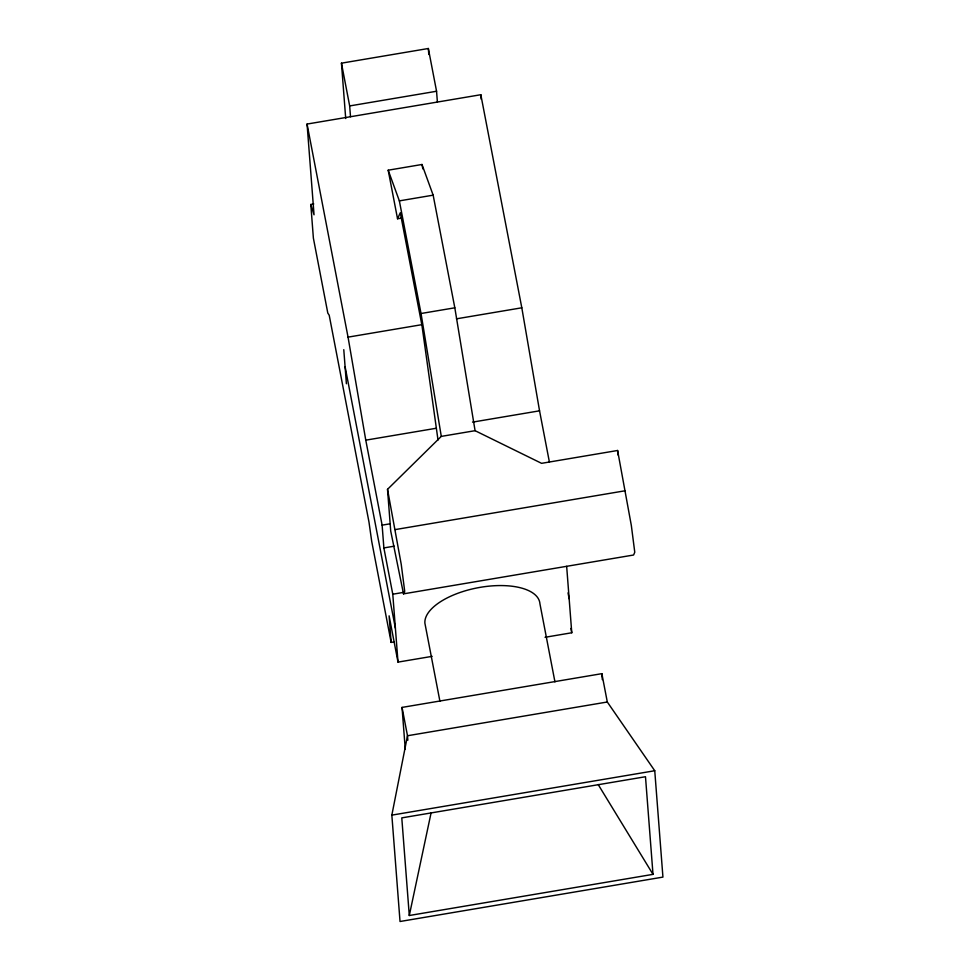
<?xml version="1.0" encoding="UTF-8"?>
<svg xmlns="http://www.w3.org/2000/svg" width="970" height="970" viewBox="0 0 970 970"><rect width="100%" height="100%" fill="white"/><g stroke="black" fill="none" stroke-linecap="round" stroke-linejoin="round"><path stroke-width="1.45" d="M391.844 815.127L407.497 735.745L402.041 707.409L601.861 673.665L607.305 702.001L654.75 770.738L662.934 877.098L400.028 921.5L391.844 815.127L654.75 770.738M409.291 915.51L401.786 817.88L645.486 776.727L653.004 874.358L409.291 915.51L431.116 812.727M403.508 593.858L404.684 591.094L401.24 564.37L387.515 489.341L441.289 436.391L475.082 430.692L541.575 463.333L617.599 450.492L631.337 525.51L634.768 552.233L633.604 555.01L403.508 593.858L390.716 531.014L387.515 489.341M401.762 218.068L397.542 218.783L400.283 212.757L421.95 325.399L438.016 440.065M345.708 118.534L341.452 63.171L428.34 48.5L436.561 91.253L437.385 102.056M350.509 116.727L349.673 105.936L436.561 91.253M313.771 203.967L310.8 204.476L314.037 214.806L307.066 124.063L480.829 94.721L521.812 307.793L539.55 410.819L549.408 462.096M397.542 218.783L388.194 170.199L421.986 164.488L433.153 195.164L454.821 307.805L475.082 430.692M388.194 170.199L399.361 200.875L433.153 195.164M399.361 200.875L421.029 313.504L454.821 307.805M307.066 124.063L348.048 337.136L422.302 324.598M456.47 318.827L521.812 307.793M348.048 337.136L365.775 440.162L435.772 428.34M472.536 422.132L539.55 410.819M432.159 656.351L398.003 662.11L392.777 594.21L383.877 547.929L382.119 525.146L390.17 523.788M395.251 529.584L625.347 490.735M383.877 547.929L394.269 546.171M392.777 594.21L404.66 592.197M310.8 204.476L313.383 238.135L327.811 313.104L329.206 315.226L368.976 522.042L371.692 541.248L391.14 642.419L394.111 641.91M545.043 637.29L571.766 632.767L566.662 566.334M607.305 702.001L407.497 735.745L407.837 740.219M598.163 784.512L653.004 874.358M568.02 592.876L569.16 598.817M570.942 628.427L571.766 632.767M554.949 681.898L539.926 603.752A58.382 26.105 -10.9 0 0 480.392 587.311A58.382 26.105 -10.9 0 0 424.896 623.177L439.931 701.322M421.986 164.488L422.835 168.913M341.452 63.171L349.673 105.936M365.775 440.162L382.119 525.146M345.09 366.648L395.384 628.16M398.003 662.11L389.103 615.841L391.14 642.419M421.029 313.504L441.289 436.391M617.599 450.492L617.951 454.954M601.861 673.665L602.321 679.643M480.829 94.721L481.181 99.182M428.34 48.5L428.801 54.49M402.041 707.409L405.266 749.228M343.78 349.673L346.399 383.744"/></g></svg>
